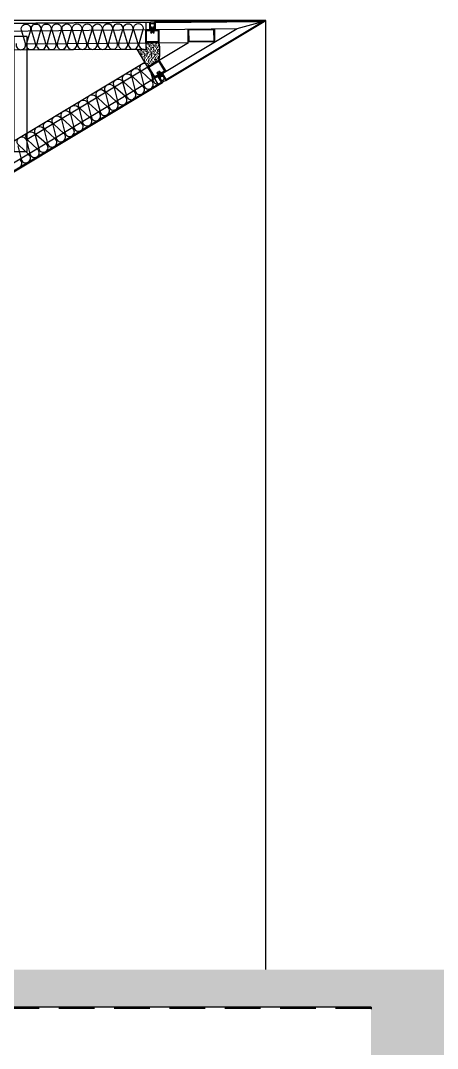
# Model space of a CAD drawing. Header units: millimetres. Extents: x 17311 to 801382, y -242618 to -104888.
# Drawn here: x 579481 to 581062, y -201778 to -197879 of the extents above; entities that cross this region are included whole.
import ezdxf

# ---------------------------------------------------------------- set-up
doc = ezdxf.new("R2010")
doc.units = ezdxf.units.MM
doc.header["$LTSCALE"] = 250
for name, pattern in [('CENTER', [50.8, 31.75, -6.35, 6.35, -6.35]), ('HID', [2.8, 1.8, -1]), ('HIDDEN2', [4.7625, 3.175, -1.5875])]:
    doc.linetypes.add(name, pattern=pattern)
for name, color, linetype in [('A-ELE-8', 8, 'Continuous'), ('A-ETC-8', 8, 'Continuous'), ('A-FIN', 6, 'Continuous'), ('A-FIN-8', 8, 'Continuous'), ('A-FIN-9', 7, 'Continuous'), ('A-WP', 1, 'HID'), ('EXTRUSION', 7, 'Continuous'), ('insulation', 8, 'Continuous'), ('ISL', 251, 'Continuous'), ('SCREW', 1, 'Continuous'), ('지반', 254, 'Continuous')]:
    doc.layers.add(name, color=color, linetype=linetype)

# ---------------------------------------------------------------- blocks, each defined once
blk = doc.blocks.new('A$Cae507117')
at = {"layer": 'A-ETC-8'}
for points in [[(-50, 0), (-50, -50), (0, -50), (0, 0)], [(-46.8, -3.2), (-46.8, -46.8), (-3.2, -46.8), (-3.2, -3.2)]]:
    blk.add_lwpolyline(points, close=True, dxfattribs=at)
blk = doc.blocks.new('PH-4-16')
at = {"layer": 'SCREW'}
for p, q in [((-1.5, 0), (-1.5, -1)), ((1.5, 0), (1.5, -1.6)), ((0.1, -0.9), (-2, -1.2)), ((-2, -1.2), (-1.5, -1)), ((0.1, -1), (-2, -1.3)), ((-2, -1.3), (-1.5, -1.5)), ((2, -1.8), (-2, -2.4)), ((-2, -2.4), (-1.5, -2.2)), ((-2, -2.5), (-1.5, -2.7)), ((2, -3), (-2, -3.7)), ((-2, -3.6), (-1.5, -3.5)), ((-2, -3.8), (-1.5, -4)), ((2, -4.3), (-2, -4.9)), ((-2, -4.9), (-1.5, -4.7)), ((-2, -5), (-1.5, -5.2)), ((2, -5.5), (-2, -6.2)), ((-2, -6.1), (-1.5, -5.9)), ((-2, -6.2), (-1.5, -6.4)), ((2, -6.7), (-2, -7.4)), ((-2, -7.4), (-1.5, -7.2)), ((-2, -7.5), (-1.5, -7.7)), ((2, -8), (-2, -8.6)), ((-2, -8.6), (-1.5, -8.4)), ((-2, -8.7), (-1.5, -8.9)), ((2, -9.2), (-2, -9.9)), ((-2, -9.9), (-1.5, -9.7)), ((-2, -10), (-1.5, -10.2)), ((2, -10.5), (-2, -11.1)), ((-2, -11.1), (-1.5, -10.9)), ((-2, -11.2), (-1.5, -11.4)), ((2, -1.9), (-2, -2.5)), ((2, -3.1), (-2, -3.8)), ((2, -4.4), (-2, -5)), ((2, -5.6), (-2, -6.3)), ((2, -6.9), (-2, -7.5)), ((2, -8.1), (-2, -8.7)), ((2, -9.3), (-2, -10)), ((2, -10.6), (-2, -11.2)), ((0.1, -0.9), (-1.5, -1)), ((0.1, -1), (-1.5, -1.5)), ((-1.5, -1.5), (-1.5, -2.2)), ((1.5, -1.6), (-1.5, -2.2)), ((1.5, -2.1), (-1.5, -2.7)), ((-1.5, -2.7), (-1.5, -3.5)), ((1.5, -2.8), (-1.5, -3.5)), ((1.5, -3.3), (-1.5, -4)), ((1.5, -4.1), (-1.5, -4.7)), ((1.5, -4.6), (-1.5, -5.2)), ((-1.5, -5.2), (-1.5, -5.9)), ((1.5, -5.3), (-1.5, -5.9)), ((1.5, -5.8), (-1.5, -6.4)), ((-1.5, -6.4), (-1.5, -7.2)), ((1.5, -6.5), (-1.5, -7.2)), ((1.5, -7.1), (-1.5, -7.7)), ((-1.5, -7.7), (-1.5, -8.4)), ((1.5, -7.8), (-1.5, -8.4)), ((1.5, -8.3), (-1.5, -8.9)), ((-1.5, -8.9), (-1.5, -9.7)), ((1.5, -9), (-1.5, -9.7)), ((1.5, -9.5), (-1.5, -10.2)), ((-1.5, -10.2), (-1.5, -10.9)), ((1.5, -10.3), (-1.5, -10.9)), ((1.5, -10.8), (-1.5, -11.4)), ((-1.5, -11.4), (-1.5, -14.5)), ((-1.5, -14.5), (-1.1, -14.5)), ((0, -16), (-1.5, -14.5)), ((-1.1, -12.6), (-1.1, -14.5)), ((-1.1, -14.5), (0, -16)), ((0, -16), (1.5, -14.5)), ((1.5, -14.5), (0.4, -12.2)), ((1.5, -1.6), (2, -1.8)), ((2, -1.9), (1.5, -2.1)), ((1.5, -2.1), (1.5, -2.8)), ((2, -3), (1.5, -2.8)), ((2, -3.1), (1.5, -3.3)), ((1.5, -3.3), (1.5, -4.1)), ((2, -4.3), (1.5, -4.1)), ((2, -4.4), (1.5, -4.6)), ((1.5, -4.6), (1.5, -5.3)), ((2, -5.5), (1.5, -5.3)), ((2, -5.6), (1.5, -5.8)), ((1.5, -5.8), (1.5, -6.5)), ((2, -6.7), (1.5, -6.5)), ((2, -6.9), (1.5, -7.1)), ((1.5, -7.1), (1.5, -7.8)), ((2, -8), (1.5, -7.8)), ((2, -8.1), (1.5, -8.3)), ((1.5, -8.3), (1.5, -9)), ((2, -9.2), (1.5, -9)), ((2, -9.3), (1.5, -9.5)), ((1.5, -9.5), (1.5, -10.3)), ((2, -10.5), (1.5, -10.3)), ((2, -10.6), (1.5, -10.8)), ((1.5, -10.8), (1.5, -14.5))]:
    blk.add_line(p, q, dxfattribs=at)
at = {"layer": 'SCREW', "color": 1, "linetype": 'CENTER'}
blk.add_line((0, 4), (0, -17.7), dxfattribs=at)
at = {"layer": 'SCREW', "linetype": 'HIDDEN2'}
blk.add_line((-1.5, -4), (-1.5, -4.7), dxfattribs=at)
at = {"layer": 'SCREW'}
blk.add_lwpolyline([(3.5, 1), (3.5, 0), (-3.5, 0), (-3.5, 1, -0.336479), (-2.5, 2.2, -0.138717), (2.5, 2.2, -0.336479)], format="xyb", close=True, dxfattribs=at)
blk.add_lwpolyline([(-2.5, 2.2), (-2.3, 2), (-2.1, 1.9), (-1.8, 1.9), (-1.5, 2), (-1.3, 2), (-1, 2.1), (-0.8, 2.1), (-0.7, 2.1), (-0.6, 2.1), (-0.5, 2), (-0.5, 1.8), (-0.5, 1.6), (-0.5, 1.4), (-0.5, 1.2), (-0.5, 1), (-0.5, 0.8), (-0.4, 0.7), (-0.3, 0.6), (-0.1, 0.6), (0, 0.5), (0.1, 0.6), (0.3, 0.6), (0.4, 0.7), (0.5, 0.8), (0.5, 1), (0.5, 1.2), (0.5, 1.4), (0.5, 1.6), (0.5, 1.8), (0.5, 2), (0.6, 2.1), (0.7, 2.1), (0.8, 2.1), (1, 2.1), (1.3, 2), (1.5, 2), (1.8, 1.9), (2.1, 1.9), (2.3, 2), (2.5, 2.2)], dxfattribs=at)
for centre, radius, start, end in [((-1.9, -1.2), 0.0931, 139.8661, 209.9246), ((-1.9, -2.5), 0.0931, 139.8661, 209.9246), ((-1.9, -3.7), 0.0931, 139.8661, 209.9246), ((-1.9, -4.9), 0.0931, 139.8661, 209.9246), ((-1.9, -6.2), 0.0931, 139.8661, 209.9246), ((-1.9, -7.4), 0.0931, 139.8661, 209.9246), ((-1.9, -8.7), 0.0931, 139.8661, 209.9246), ((-1.9, -9.9), 0.0931, 139.8661, 209.9246), ((-1.9, -11.2), 0.0931, 139.8661, 209.9246), ((-0.3, -12.6), 0.815, 27.365, 180), ((0, -0.9), 0.0605, 310.7271, 69.3149), ((1.9, -1.8), 0.0931, 319.8661, 29.9246), ((1.9, -3.1), 0.0931, 319.8661, 29.9246), ((1.9, -4.3), 0.0931, 319.8661, 29.9246), ((1.9, -5.6), 0.0931, 319.8661, 29.9246), ((1.9, -6.8), 0.0931, 319.8661, 29.9246), ((1.9, -8), 0.0931, 319.8661, 29.9246), ((1.9, -9.3), 0.0931, 319.8661, 29.9246), ((1.9, -10.5), 0.0931, 319.8661, 29.9246)]:
    blk.add_arc(centre, radius, start, end, dxfattribs=at)
blk = doc.blocks.new('A$C632c858f')
at = {"layer": 'A-ETC-8'}
blk.add_arc((-2.8, 0), 24, 341.8248, 18.1752, dxfattribs=at)
blk.add_ellipse((34, 0), major_axis=(7.59, 0), ratio=0.987937, dxfattribs=at)
blk = doc.blocks.new('A$C74a2a393')
at = {"layer": 'A-ETC-8', "elevation": 0}
for points in [[(-50, -100), (-50, 0), (0, 0), (0, -100)], [(-46.8, -96.8), (-46.8, -3.2), (-3.2, -3.2), (-3.2, -96.8)]]:
    blk.add_lwpolyline(points, close=True, dxfattribs=at)
blk = doc.blocks.new('방풍문')
at = {"layer": 'ISL', "transparency": 33554687}
h = blk.add_hatch(dxfattribs=at)
h.set_pattern_fill('AR-SAND', color=8, scale=0.2, angle=90)
h.set_pattern_definition([(127.5, (0, -99806.221), (-9.78826475, -0.32000626), [0, -7.7216, 0, -8.636, 0, -8.255]), (97.5, (0, -99806.221), (-14.336502, 8.99046566), [0, -4.1656, 0, -6.9596, 0, -2.667]), (57.5, (0, -99812.4695), (-0.02874369, 15.8198474), [0, -2.54, 0, -9.144, 0, -11.938]), (47.5, (0, -99812.47), (-4.45858647, 15.27112905), [0, -1.27, 0, -5.9944, 0, -6.858])])
h.paths.add_polyline_path([(579952.5, -297844), (579922.7, -297794.3), (579955.7, -297794.3), (579955.7, -297770), (580005.7, -297770), (580009.5, -297802.6), (580005.7, -297835.4), (579962.8, -297861.1)])
at = {"layer": 'A-ELE-8'}
blk.add_line((580410.7, -301285.7), (580410.7, -297685.7), dxfattribs=at)
at = {"layer": 'A-ETC-8'}
for p, q in [((579188.4, -297727.3), (579973.4, -297719.9)), ((579402.4, -298255.7), (580302.6, -297715.6)), ((580005.7, -297719.9), (580302.6, -297715.6)), ((580302.6, -297715.6), (580399.7, -297688.8)), ((579505.7, -298135.4), (580117.6, -297768.3)), ((579505.7, -297774.3), (580117.2, -297768.5)), ((579955.7, -297769.9), (579955.7, -297770.1)), ((579973.6, -297769.9), (579974.1, -297769.9))]:
    blk.add_line(p, q, dxfattribs=at)
at = {"layer": 'A-ETC-8', "elevation": 0}
blk.add_lwpolyline([(579455.7, -297745.7), (579455.7, -298182.9), (579505.7, -298182.9), (579505.7, -297745.7)], close=True, dxfattribs=at)
at = {"layer": 'A-FIN-8'}
blk.add_line((580410.7, -297685.7), (577045.7, -297685.7), dxfattribs=at)
at = {"layer": 'A-FIN-9'}
for p, q in [((579988.2, -297689.7), (580410.7, -297685.7)), ((580031.8, -297913), (580410.7, -297685.7)), ((579188.2, -297697.3), (579973.2, -297689.9)), ((579970.2, -297692.9), (579191.2, -297700.3)), ((579991.2, -297692.7), (580399.7, -297688.8)), ((580032.8, -297908.9), (580399.7, -297688.8)), ((579409.8, -298282.7), (580014.8, -297919.7)), ((579410.7, -298285.7), (580019, -297920.7))]:
    blk.add_line(p, q, dxfattribs=at)
at = {"layer": 'A-FIN-9', "elevation": 0}
for points in [[(579970.2, -297692.9), (579970.2, -297719.9), (579980.2, -297719.9), (579980.2, -297716.9), (579973.2, -297716.9), (579973.2, -297689.9)], [(579991.2, -297692.7), (579991.2, -297719.9), (579981.2, -297719.9), (579981.2, -297716.9), (579988.2, -297716.9), (579988.2, -297689.7)], [(580014.8, -297919.7), (580000.9, -297896.5), (580009.5, -297891.4), (580011.1, -297894), (580005.1, -297897.6), (580019, -297920.7)], [(580032.8, -297908.9), (580019, -297885.7), (580010.4, -297890.9), (580011.9, -297893.5), (580017.9, -297889.9), (580031.8, -297913)]]:
    blk.add_lwpolyline(points, dxfattribs=at)
at = {"layer": 'insulation', "color": 8}
blk.add_arc((579866.7, -297802.6), 142.8, 346.7326, 13.2674, dxfattribs=at)
at = {"layer": 'ISL', "color": 4}
for p, q in [((579955.7, -297690), (579955.7, -297794.2)), ((577425.7, -297804.9), (579955.7, -297794.2)), ((579383, -298185.7), (579952.5, -297844)), ((580002.4, -297927.2), (579952.5, -297844))]:
    blk.add_line(p, q, dxfattribs=at)
at = {"layer": 'ISL', "color": 8, "transparency": 33554687}
blk.add_line((579952.5, -297844), (579922.7, -297794.3), dxfattribs=at)
at = {"layer": 'ISL'}
blk.add_lwpolyline([(579464.6, -297772.7, 0.509271), (579481.8, -297796.2, 0.509263), (579498.9, -297772.6), (579483.8, -297722.7, -1.372593), (579518.1, -297722.5), (579503.4, -297772.6, 0.509271), (579520.6, -297796, 0.509263), (579537.7, -297772.4), (579522.6, -297722.5, -1.372593), (579556.9, -297722.4), (579542.2, -297772.4, 0.509271), (579559.4, -297795.8, 0.509263), (579576.5, -297772.3), (579561.4, -297722.4, -1.372593), (579595.7, -297722.2), (579581, -297772.2, 0.509271), (579598.2, -297795.7, 0.509263), (579615.3, -297772.1), (579600.2, -297722.2, -1.372593), (579634.5, -297722), (579619.8, -297772.1, 0.509271), (579637, -297795.5, 0.509263), (579654.1, -297771.9), (579639, -297722, -1.372593), (579673.2, -297721.9), (579658.6, -297771.9, 0.509271), (579675.8, -297795.4, 0.509263), (579692.9, -297771.8), (579677.8, -297721.9, -1.372593), (579712, -297721.7), (579697.4, -297771.8, 0.509271), (579714.6, -297795.2, 0.509263), (579731.7, -297771.6), (579716.6, -297721.7, -1.372593), (579750.8, -297721.6), (579736.2, -297771.6, 0.509271), (579753.4, -297795, 0.509263), (579770.4, -297771.4), (579755.4, -297721.5, -1.372593), (579789.6, -297721.4), (579775, -297771.4, 0.509271), (579792.2, -297794.9, 0.509263), (579809.2, -297771.3), (579794.2, -297721.4, -1.372593), (579828.4, -297721.2), (579813.8, -297771.3, 0.509271), (579831, -297794.7, 0.509263), (579848, -297771.1), (579833, -297721.2, -1.372593), (579867.2, -297721.1), (579852.6, -297771.1, 0.509271), (579869.8, -297794.5, 0.509263), (579886.8, -297770.9), (579871.8, -297721, -1.372593), (579906, -297720.9), (579891.4, -297770.9, 0.509271), (579908.6, -297794.4, 0.509263), (579925.6, -297770.8), (579910.6, -297720.9, -1.372593), (579944.8, -297720.7), (579930.2, -297770.8, 0.509271), (579947.4, -297794.2)], format="xyb", dxfattribs=at)
at = {"layer": 'ISL', "elevation": 0}
for points in [[(579476.4, -298242.8, 0.509267), (579479, -298213.8)], [(579469.9, -298161), (579482.9, -298211.5, 0.509267), (579509.7, -298222.8, 0.509267), (579512.3, -298193.8), (579473.8, -298158.6, -1.372593), (579503.2, -298141), (579516.1, -298191.5, 0.509267), (579542.9, -298202.8, 0.509267), (579545.5, -298173.9), (579507.1, -298138.7, -1.372593), (579536.4, -298121), (579549.4, -298171.5, 0.509267), (579576.2, -298182.9, 0.509267), (579578.8, -298153.9), (579540.3, -298118.7, -1.372593), (579569.7, -298101.1), (579582.7, -298151.6, 0.509267), (579609.5, -298162.9, 0.509267), (579612.1, -298133.9), (579573.6, -298098.7, -1.372593), (579603, -298081.1), (579616, -298131.6, 0.509267), (579642.7, -298143, 0.509267), (579645.3, -298114), (579606.9, -298078.8, -1.372593), (579636.3, -298061.1), (579649.2, -298111.6, 0.509267), (579676, -298123, 0.509267), (579678.6, -298094), (579640.2, -298058.8, -1.372593), (579669.5, -298041.2), (579682.5, -298091.7, 0.509267), (579709.3, -298103, 0.509267), (579711.9, -298074.1), (579673.4, -298038.8, -1.372593), (579702.8, -298021.2), (579715.8, -298071.7, 0.509267), (579742.6, -298083.1, 0.509267), (579745.1, -298054.1), (579706.7, -298018.9, -1.372593), (579736.1, -298001.3), (579749, -298051.8, 0.509267), (579775.8, -298063.1, 0.509267), (579778.4, -298034.1), (579740, -297998.9, -1.372593), (579769.3, -297981.3), (579782.3, -298031.8, 0.509267), (579809.1, -298043.1, 0.509267), (579811.7, -298014.2), (579773.2, -297979, -1.372593), (579802.6, -297961.3), (579815.6, -298011.8, 0.509267), (579842.4, -298023.2, 0.509267), (579845, -297994.2), (579806.5, -297959, -1.372593), (579835.9, -297941.4), (579848.9, -297991.9, 0.509267), (579875.6, -298003.2, 0.509267), (579878.2, -297974.2), (579839.8, -297939, -1.372593), (579869.2, -297921.4), (579882.1, -297971.9, 0.509267), (579908.9, -297983.3, 0.509267), (579911.5, -297954.3), (579873, -297919.1, -1.372593), (579902.4, -297901.4), (579915.4, -297951.9, 0.509267), (579942.2, -297963.3, 0.509267), (579944.8, -297934.3), (579906.3, -297899.1, -1.372593), (579935.7, -297881.5), (579948.7, -297932, 0.509267), (579975.4, -297943.3, 0.509267), (579978, -297914.4), (579939.6, -297879.1, -0.766017), (579954.9, -297847.9, -0.766017)], [(579973.4, -297878.8), (579981.9, -297912, 0.509267), (580008.7, -297923.4)]]:
    blk.add_lwpolyline(points, format="xyb", dxfattribs=at)
at = {"layer": 'A-ETC-8', "xscale": -1}
for name, p, rotation in [('A$Cae507117', (579955.7, -297769.9), 90), ('A$Cae507117', (579988.5, -297904), 120.9637560319642), ('A$C632c858f', (580035.7, -297934), 300.9637560319396)]:
    blk.add_blockref(name, p, dxfattribs=dict(at, rotation=rotation))
at = {"layer": 'A-ETC-8'}
for name, p, rotation in [('A$C632c858f', (579980.7, -297669.9), 270), ('A$C74a2a393', (580217, -297766.8, 0), 270.827897372045)]:
    blk.add_blockref(name, p, dxfattribs=dict(at, rotation=rotation))
at = {"layer": 'EXTRUSION', "xscale": -1}
blk.add_blockref('PH-4-16', (579976.7, -297716.9, 0), dxfattribs=at)
at = {"layer": 'EXTRUSION'}
blk.add_blockref('PH-4-16', (579984.7, -297716.9), dxfattribs=at)
at = {"layer": 'EXTRUSION', "rotation": 210.9637560319396}
blk.add_blockref('PH-4-16', (580008.1, -297895.8, 0), dxfattribs=at)
at = {"layer": 'EXTRUSION', "xscale": -1, "rotation": 210.9637560319396}
blk.add_blockref('PH-4-16', (580014.9, -297891.7), dxfattribs=at)

msp = doc.modelspace()

# ---------------------------------------------------------------- hatches: boundary and pattern name
at = {"layer": '지반'}
h = msp.add_hatch(dxfattribs=at)
h.set_pattern_fill('EARTH', color=251, scale=70, angle=45)
edge = h.paths.add_edge_path()
edge.add_line((440367.6, -213174), (591132.2, -213174))
edge.add_line((591132.2, -213174), (591132.2, -201579.5))
edge.add_line((591132.2, -201579.5), (583110.7, -201579.5))
edge.add_line((583110.7, -201579.5), (581310.7, -201479.5))
edge.add_line((581310.7, -201479.5), (579318.7, -201479.5))
edge.add_line((579318.7, -201479.5), (579318.7, -201611.3))
edge.add_line((579318.7, -201611.3), (579328.9, -201621.5))
edge.add_line((579328.9, -201621.5), (580810.7, -201621.5))
edge.add_line((580810.7, -201621.5), (580810.7, -201929.5))
edge.add_line((580810.7, -201929.5), (580910.7, -201929.5))
edge.add_line((580910.7, -201929.5), (580910.7, -201989.5))
edge.add_line((580910.7, -201989.5), (579630.7, -201989.5))
edge.add_line((579630.7, -201989.5), (579630.7, -202599.5))
edge.add_line((579630.7, -202599.5), (579730.7, -202599.5))
edge.add_line((579730.7, -202599.5), (579730.7, -202659.5))
edge.add_line((579730.7, -202659.5), (578790.7, -202659.5))
edge.add_line((578790.7, -202659.5), (578790.7, -202599.5))
edge.add_line((578790.7, -202599.5), (578890.7, -202599.5))
edge.add_line((578890.7, -202599.5), (578890.7, -202049.5))
edge.add_line((578890.7, -202049.5), (575080.7, -202049.5))
edge.add_line((575080.7, -202049.5), (575080.7, -202599.5))
edge.add_line((575080.7, -202599.5), (575180.7, -202599.5))
edge.add_line((575180.7, -202599.5), (575180.7, -202659.5))
edge.add_line((575180.7, -202659.5), (574240.7, -202659.5))
edge.add_line((574240.7, -202659.5), (574240.7, -202599.5))
edge.add_line((574240.7, -202599.5), (574340.7, -202599.5))
edge.add_line((574340.7, -202599.5), (574340.7, -202059.5))
edge.add_line((574340.7, -202059.5), (569310.7, -202059.5))
edge.add_line((569310.7, -202059.5), (569310.7, -202329.5))
edge.add_line((569310.7, -202329.5), (569410.7, -202329.5))
edge.add_line((569410.7, -202329.5), (569410.7, -202389.5))
edge.add_line((569410.7, -202389.5), (567710.7, -202389.5))
edge.add_line((567710.7, -202389.5), (567710.7, -202329.5))
edge.add_line((567710.7, -202329.5), (567810.7, -202329.5))
edge.add_line((567810.7, -202329.5), (567810.7, -201989.5))
edge.add_line((567810.7, -201989.5), (553110.7, -201989.5))
edge.add_line((553110.7, -201989.5), (553110.7, -202629.5))
edge.add_line((553110.7, -202629.5), (553710.7, -202629.5))
edge.add_line((553710.7, -202629.5), (553710.7, -203329.5))
edge.add_line((553710.7, -203329.5), (553810.7, -203329.5))
edge.add_line((553810.7, -203329.5), (553810.7, -203389.5))
edge.add_line((553810.7, -203389.5), (550410.7, -203389.5))
edge.add_line((550410.7, -203389.5), (550410.7, -204129.5))
edge.add_line((550410.7, -204129.5), (550510.7, -204129.5))
edge.add_line((550510.7, -204129.5), (550510.7, -204189.5))
edge.add_line((550510.7, -204189.5), (547310.7, -204189.5))
edge.add_line((547310.7, -204189.5), (547310.7, -204129.5))
edge.add_line((547310.7, -204129.5), (547410.7, -204129.5))
edge.add_line((547410.7, -204129.5), (547410.7, -203389.5))
edge.add_line((547410.7, -203389.5), (539610.7, -203389.5))
edge.add_line((539610.7, -203389.5), (539610.7, -204129.5))
edge.add_line((539610.7, -204129.5), (539710.7, -204129.5))
edge.add_line((539710.7, -204129.5), (539710.7, -204189.5))
edge.add_line((539710.7, -204189.5), (536510.7, -204189.5))
edge.add_line((536510.7, -204189.5), (536510.7, -204129.5))
edge.add_line((536510.7, -204129.5), (536610.7, -204129.5))
edge.add_line((536610.7, -204129.5), (536610.7, -203389.5))
edge.add_line((536610.7, -203389.5), (528810.7, -203389.5))
edge.add_line((528810.7, -203389.5), (528810.7, -204129.5))
edge.add_line((528810.7, -204129.5), (528910.7, -204129.5))
edge.add_line((528910.7, -204129.5), (528910.7, -204189.5))
edge.add_line((528910.7, -204189.5), (525710.7, -204189.5))
edge.add_line((525710.7, -204189.5), (525710.7, -204129.5))
edge.add_line((525710.7, -204129.5), (525810.7, -204129.5))
edge.add_line((525810.7, -204129.5), (525810.7, -203389.5))
edge.add_line((525810.7, -203389.5), (518010.7, -203389.5))
edge.add_line((518010.7, -203389.5), (518010.7, -204129.5))
edge.add_line((518010.7, -204129.5), (518110.7, -204129.5))
edge.add_line((518110.7, -204129.5), (518110.7, -204189.5))
edge.add_line((518110.7, -204189.5), (514910.7, -204189.5))
edge.add_line((514910.7, -204189.5), (514910.7, -204129.5))
edge.add_line((514910.7, -204129.5), (515010.7, -204129.5))
edge.add_line((515010.7, -204129.5), (515010.7, -203389.5))
edge.add_line((515010.7, -203389.5), (512110.7, -203389.5))
edge.add_line((512110.7, -203389.5), (512110.7, -203329.5))
edge.add_line((512110.7, -203329.5), (512210.7, -203329.5))
edge.add_line((512210.7, -203329.5), (512210.7, -202629.5))
edge.add_line((512210.7, -202629.5), (512810.7, -202629.5))
edge.add_line((512810.7, -202629.5), (512810.7, -201989.5))
edge.add_line((512810.7, -201989.5), (508110.7, -201989.5))
edge.add_line((508110.7, -201989.5), (508110.7, -202429.5))
edge.add_line((508110.7, -202429.5), (508710.7, -202429.5))
edge.add_line((508710.7, -202429.5), (508710.7, -203129.5))
edge.add_line((508710.7, -203129.5), (508810.7, -203129.5))
edge.add_line((508810.7, -203129.5), (508810.7, -203189.5))
edge.add_line((508810.7, -203189.5), (506460.7, -203189.5))
edge.add_line((506460.7, -203189.5), (506460.7, -203429.5))
edge.add_line((506460.7, -203429.5), (506560.7, -203429.5))
edge.add_line((506560.7, -203429.5), (506560.7, -203489.5))
edge.add_line((506560.7, -203489.5), (504860.7, -203489.5))
edge.add_line((504860.7, -203489.5), (504860.7, -203429.5))
edge.add_line((504860.7, -203429.5), (504960.7, -203429.5))
edge.add_line((504960.7, -203429.5), (504960.7, -203259.5))
edge.add_line((504960.7, -203259.5), (497090.7, -203259.5))
edge.add_line((497090.7, -203259.5), (496790.7, -203559.5))
edge.add_line((496790.7, -203559.5), (494990.7, -203559.5))
edge.add_line((494990.7, -203559.5), (494990.7, -203499.5))
edge.add_line((494990.7, -203499.5), (495090.7, -203499.5))
edge.add_line((495090.7, -203499.5), (495090.7, -202666.5))
edge.add_line((495090.7, -202666.5), (494560.7, -202666.5))
edge.add_line((494560.7, -202666.5), (494560.7, -202616.5))
edge.add_line((494560.7, -202616.5), (494610.7, -202616.5))
edge.add_line((494610.7, -202616.5), (494610.7, -202279.5))
edge.add_arc((488210.7, -406133.4), 203954.3, 88.201788, 91.798212)
edge.add_line((481810.7, -202279.5), (481810.7, -201879.5))
edge.add_line((481810.7, -201879.5), (440367.6, -201879.5))
edge.add_line((440367.6, -201879.5), (440367.6, -213174))

# ---------------------------------------------------------------- linework, layer by layer
at = {"layer": 'A-FIN-8'}
for q in [(579328.9, -201621.5, 0), (580810.7, -201629.5)]:
    msp.add_line((580810.7, -201621.5), q, dxfattribs=at)
at = {"layer": 'A-WP', "ltscale": 0.3}
msp.add_line((580810.7, -201626.5), (579325.8, -201626.5, 0), dxfattribs=at)

# ---------------------------------------------------------------- block references
at = {"layer": 'A-FIN'}
msp.add_blockref('방풍문', (0, 99806.2), dxfattribs=at)

doc.saveas('drawing.dxf')
